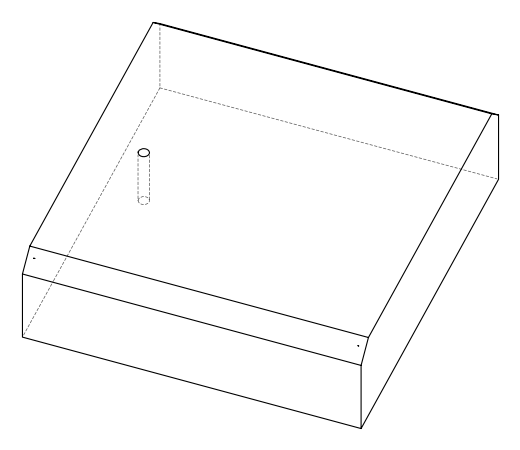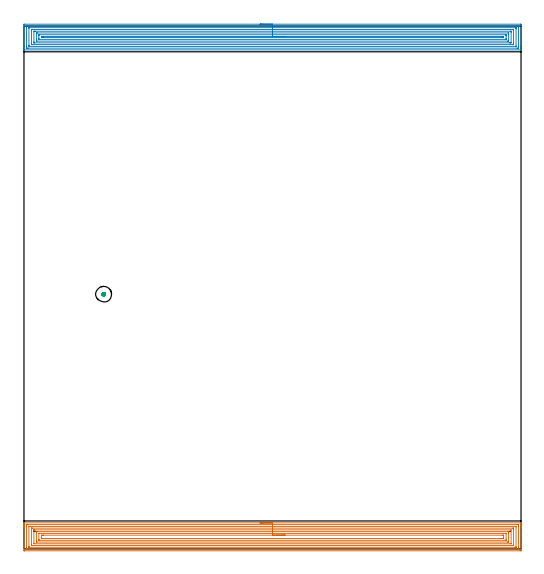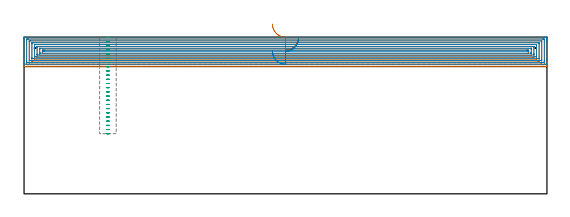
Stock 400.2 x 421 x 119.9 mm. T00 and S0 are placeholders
(PLAN: 3 operations, 1 tool changes, 53.1 min)
(1 AREA_MILL | FG_CHAMFER_SURFACE | UGT0205_001 | 26.04 min | 101298 mm3)
(2 AREA_MILL_1 | FG_CHAMFER_SURFACE_1 | UGT0205_001 | 25.88 min | 85732 mm3)
(3 MILL_BLIND_HOLE_FROM_SOLID_MATERIAL | STEP1POCKET | NXT0201_010 | Spiral | 1.21 min | 9204 mm3)
(TOOL UGT0205_001 | Chamfer Mill 20 x 3 x 45 deg. | D20 FL50 Z2)
(TOOL NXT0201_010 | ENDMILL 10mm [2P460-1000-NA 1630] | D10 FL30 Z6)
(OP 1 AREA_MILL)
G17 G21 G94 G90
T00 M6
G54
G17 G0 G90 X190.1 Y21. S1061 M3
G43 Z129.9 H0
G94 G1 X190.138 Z129.028 F250.
X190.252 Z128.163
X190.441 Z127.312
X190.703 Z126.48
X191.037 Z125.674
X191.44 Z124.9
X191.908 Z124.164
X192.44 Z123.472
X193.029 Z122.829
X193.672 Z122.239
X194.364 Z121.708
X195.1 Z121.24
X195.874 Z120.837
X196.68 Z120.503
X197.512 Z120.241
X198.363 Z120.052
X199.228 Z119.938
X200.1 Z119.9
X400.039
X400.19 Y20.997 Z119.888
X400.193 Y20.957 Z119.848
X400.2 Y20.588 Z119.488
Y20.182 Z119.081
Y19.539 Z118.435
Y18.328 Z117.225
Y17.76 Z116.654
Y5.887 Z104.785
Y-0.645 Z98.252
X400.198 Y-0.93 Z97.968
X400.192 Y-1.492 Z97.406
X400.159 Y-1.494 Z97.404
X399.593 Y-1.5 Z97.4
X0.607
X0.283 Y-1.497 Z97.402
X0.01 Y-1.492 Z97.406
X0. Y-1.214 Z97.683
Y17.154 Z116.049
Y17.76 Z116.654
Y18.328 Z117.225
Y18.65 Z117.546
Y19.218 Z118.115
Y19.539 Z118.435
Y20.182 Z119.081
Y20.589 Z119.488
X0.007 Y20.957 Z119.848
X0.01 Y20.997 Z119.888
X0.161 Y21. Z119.9
X200.1
Y19.586 Z118.486
X396.915
X397.764 Y19.582 Z118.482
X397.808 Y19.58 Z118.48
X398.19 Y19.539 Z118.439
X398.197 Y19.151 Z118.051
X398.199 Y18.65 Z117.55
X398.2 Y18.258 Z117.158
X398.199 Y0.85 Z99.75
X398.198 Y0.461 Z99.361
X398.19 Y-0.04 Z98.86
X397.848 Y-0.08 Z98.82
X397.808 Y-0.082 Z98.818
X396.961 Y-0.086 Z98.814
X396.915
X3.285
X2.436 Y-0.083 Z98.817
X2.392 Y-0.08 Z98.82
X2.01 Y-0.04 Z98.86
X2.003 Y0.349 Z99.249
X2.001 Y0.85 Z99.75
X2. Y1.242 Z100.142
X2.001 Y18.65 Z117.55
X2.002 Y19.039 Z117.939
X2.01 Y19.539 Z118.439
X2.352 Y19.58 Z118.48
X2.392 Y19.582 Z118.482
X3.239 Y19.586 Z118.486
X3.285
X200.1
Y18.171 Z117.071
X396.022
X396.16 Y18.17 Z117.07
X396.182 Y18.168 Z117.068
X396.188 Y18.166 Z117.066
X396.191 Y18.148 Z117.048
X396.197 Y18.055 Z116.955
X396.199 Y17.937 Z116.837
X396.2 Y17.76 Z116.66
X396.199 Y1.564 Z100.464
X396.193 Y1.386 Z100.286
X396.19 Y1.34 Z100.24
X396.174 Y1.335 Z100.235
X396.125 Y1.332 Z100.232
X396.022 Y1.33 Z100.23
X395.543 Y1.329 Z100.229
X395.13 Y1.328 Z100.228
X4.178 Y1.329 Z100.229
X4.04 Y1.33 Z100.23
X4.018 Y1.332 Z100.232
X4.012 Y1.334 Z100.234
X4.009 Y1.352 Z100.252
X4.003 Y1.445 Z100.345
X4.001 Y1.563 Z100.463
X4. Y1.74 Z100.64
X4.001 Y17.936 Z116.836
X4.007 Y18.113 Z117.013
X4.01 Y18.16 Z117.06
X4.026 Y18.165 Z117.065
X4.075 Y18.167 Z117.067
X4.178 Y18.17 Z117.07
X4.657 Y18.171 Z117.071
X5.07
X200.1
Y16.757 Z115.657
X393.458
X394.142 Y16.752 Z115.652
X394.179 Y16.75 Z115.65
X394.19 Y16.746 Z115.646
X394.193 Y16.724 Z115.624
X394.197 Y16.623 Z115.523
X394.199 Y16.421 Z115.321
X394.2 Y16.017 Z114.917
X394.199 Y3.094 Z101.994
X394.197 Y2.881 Z101.781
X394.192 Y2.775 Z101.675
X394.19 Y2.753 Z101.653
X394.174 Y2.75 Z101.65
X394.121 Y2.747 Z101.647
X393.345 Y2.743 Z101.643
X393.232
X6.742
X6.058 Y2.748 Z101.648
X6.021 Y2.749 Z101.649
X6.01 Y2.754 Z101.654
X6.007 Y2.776 Z101.676
X6.003 Y2.877 Z101.777
X6.001 Y3.079 Z101.979
X6. Y3.483 Z102.383
X6.001 Y16.406 Z115.306
X6.003 Y16.619 Z115.519
X6.008 Y16.725 Z115.625
X6.01 Y16.747 Z115.647
X6.026 Y16.75 Z115.65
X6.079 Y16.753 Z115.653
X6.855 Y16.757 Z115.657
X6.968
X200.1
Y15.343 Z114.243
X392.198
X392.2 Y15.341 Z114.241
X392.199 Y4.41 Z103.31
X392.195 Y4.251 Z103.151
X392.19 Y4.173 Z103.073
X392.18 Y4.164 Z103.064
X392.14 Y4.16 Z103.06
X392.068 Y4.158 Z103.058
X8.002 Y4.157 Z103.057
X8. Y4.159 Z103.059
X8.001 Y15.09 Z113.99
X8.005 Y15.249 Z114.149
X8.01 Y15.327 Z114.227
X8.02 Y15.336 Z114.236
X8.06 Y15.34 Z114.24
X8.132 Y15.342 Z114.242
X200.1 Y15.343 Z114.243
Y13.929 Z112.829
X389.774 Y13.928 Z112.828
X390.048 Y13.927 Z112.827
X390.144 Y13.924 Z112.824
X390.185 Y13.922 Z112.822
X390.19 Y13.9 Z112.8
X390.197 Y13.778 Z112.678
X390.199 Y13.31 Z112.21
X390.2 Y12.885 Z111.785
Y6.19 Z105.09
X390.198 Y5.767 Z104.667
X390.193 Y5.624 Z104.524
X390.19 Y5.579 Z104.479
X390.161 Y5.577 Z104.477
X390.085 Y5.574 Z104.474
X389.774 Y5.572 Z104.472
X389.502 Y5.571 Z104.471
X10.426 Y5.572 Z104.472
X10.152 Y5.573 Z104.473
X10.056 Y5.576 Z104.476
X10.015 Y5.578 Z104.478
X10.01 Y5.6 Z104.5
X10.003 Y5.722 Z104.622
X10.001 Y6.19 Z105.09
X10. Y6.615 Z105.515
Y13.31 Z112.21
X10.002 Y13.732 Z112.632
X10.007 Y13.875 Z112.775
X10.01 Y13.921 Z112.821
X10.039 Y13.923 Z112.823
X10.115 Y13.926 Z112.826
X10.426 Y13.928 Z112.828
X10.698 Y13.929 Z112.829
X200.1
Y12.515 Z111.415
X387.989 Y12.514 Z111.414
X388.084 Y12.513 Z111.413
X388.147 Y12.51 Z111.41
X388.189 Y12.508 Z111.408
X388.192 Y12.489 Z111.389
X388.196 Y12.42 Z111.32
X388.199 Y12.21 Z111.11
Y7.08 Z105.98
X388.198 Y7.028 Z105.928
X388.194 Y7.002 Z105.902
X388.191 Y6.994 Z105.894
X388.177 Y6.992 Z105.892
X388.082 Y6.987 Z105.887
X387.989 Y6.986 Z105.886
X12.211
X12.116 Y6.987 Z105.887
X12.053 Y6.989 Z105.889
X12.011 Y6.992 Z105.892
X12.008 Y7.011 Z105.911
X12.004 Y7.08 Z105.98
X12.001 Y7.29 Z106.19
Y12.42 Z111.32
X12.002 Y12.472 Z111.372
X12.006 Y12.498 Z111.398
X12.009 Y12.506 Z111.406
X12.023 Y12.508 Z111.408
X12.118 Y12.513 Z111.413
X12.211 Y12.514 Z111.414
X200.1 Y12.515 Z111.415
Y11.1 Z110.
X385.311
X385.744 Y11.098 Z109.998
X386.051 Y11.093 Z109.993
X386.19 Y11.075 Z109.975
X386.2 Y10.644 Z109.544
Y8.864 Z107.764
X386.19 Y8.424 Z107.324
X385.766 Y8.406 Z107.306
X385.311 Y8.402 Z107.302
X384.88 Y8.4 Z107.3
X384.419
X14.889
X14.456 Y8.402 Z107.302
X14.149 Y8.407 Z107.307
X14.01 Y8.425 Z107.325
X14. Y8.856 Z107.756
Y10.636 Z109.536
X14.01 Y11.076 Z109.976
X14.434 Y11.094 Z109.994
X14.889 Y11.098 Z109.998
X15.32 Y11.1 Z110.
X15.781
X200.1
X200.972 Z110.038
X201.836 Z110.152
X202.688 Z110.341
X203.52 Z110.603
X204.326 Z110.937
X205.1 Z111.34
X205.836 Z111.809
X206.528 Z112.34
X207.171 Z112.929
X207.76 Z113.573
X208.291 Z114.265
X208.76 Z115.
X209.163 Z115.774
X209.497 Z116.58
X209.759 Z117.412
X209.948 Z118.264
X210.062 Z119.129
X210.1 Z120.
G0 Z129.9
M5
M2
(OP 2 AREA_MILL_1)
G17 G21 G94 G90
T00 M6
G54
G17 G0 G90 X190.1 Y422.5 S1061 M3
G43 Z129.9 H0
Z109.2
G94 G1 X190.138 Z108.328 F250.
X190.252 Z107.464
X190.441 Z106.612
X190.703 Z105.78
X191.037 Z104.974
X191.44 Z104.2
X191.908 Z103.464
X192.44 Z102.772
X193.029 Z102.129
X193.672 Z101.54
X194.364 Z101.009
X195.1 Z100.54
X195.874 Z100.137
X196.68 Z99.803
X197.512 Z99.541
X198.363 Z99.352
X199.228 Z99.238
X200.1 Z99.2
X399.593
X399.922 Y422.497 Z99.202
X400.19 Y422.492 Z99.206
X400.2 Y422.219 Z99.478
Y405.639 Z116.056
Y405.034 Z116.661
Y404.465 Z117.232
Y404.144 Z117.552
Y403.575 Z118.121
Y403.254 Z118.441
Y402.612 Z119.087
Y402.207 Z119.492
Y401.843 Z119.848
X400.191 Y401.802 Z119.888
X400.039 Y401.8 Z119.9
X0.161
X0.01 Y401.802 Z119.888
X0.006 Y401.841 Z119.85
X0. Y402.207 Z119.492
Y402.613 Z119.087
Y403.254 Z118.441
Y404.465 Z117.232
Y405.034 Z116.661
Y416.153 Z105.544
Y421.935 Z99.762
X0.002 Y422.221 Z99.476
X0.01 Y422.492 Z99.206
X0.281 Y422.499 Z99.199
X200.1 Y422.5 Z99.2
Y421.086 Z100.614
X396.875
X397.769 Y421.084 Z100.616
X397.808 Y421.082 Z100.618
X398.19 Y421.046 Z100.654
X398.198 Y420.657 Z101.043
X398.199 Y420.156 Z101.544
X398.2 Y419.765 Z101.935
X398.199 Y404.144 Z117.556
X398.198 Y403.755 Z117.945
X398.19 Y403.254 Z118.446
X397.844 Y403.218 Z118.482
X397.808 Y403.216 Z118.484
X396.955 Y403.214 Z118.486
X3.325
X2.431 Y403.216 Z118.484
X2.392 Y403.218 Z118.482
X2.01 Y403.254 Z118.446
X2.002 Y403.643 Z118.057
X2.001 Y404.144 Z117.556
X2. Y404.535 Z117.165
Y420.156 Z101.544
X2.002 Y420.545 Z101.155
X2.01 Y421.046 Z100.654
X2.356 Y421.082 Z100.618
X2.392 Y421.083 Z100.617
X3.245 Y421.086 Z100.614
X200.1
Y419.671 Z102.029
X395.616
X396.022 Y419.669 Z102.031
X396.157 Y419.667 Z102.033
X396.176 Y419.665 Z102.035
X396.19 Y419.653 Z102.047
X396.195 Y419.561 Z102.139
X396.198 Y419.443 Z102.257
X396.2 Y419.266 Z102.434
Y419.089 Z102.611
X396.199 Y404.858 Z116.842
X396.193 Y404.68 Z117.02
X396.19 Y404.635 Z117.065
X396.173 Y404.633 Z117.067
X396.124 Y404.631 Z117.069
X396.022 Y404.629 Z117.071
X4.584
X4.178 Y404.631 Z117.069
X4.043 Y404.633 Z117.067
X4.024 Y404.635 Z117.065
X4.01 Y404.647 Z117.053
X4.005 Y404.739 Z116.961
X4.002 Y404.857 Z116.843
X4. Y405.034 Z116.666
Y405.211 Z116.489
X4.001 Y419.442 Z102.258
X4.007 Y419.62 Z102.08
X4.01 Y419.665 Z102.035
X4.026 Y419.667 Z102.033
X4.076 Y419.669 Z102.031
X4.178 Y419.671 Z102.029
X200.1
Y418.257 Z103.443
X393.465
X394.137 Y418.254 Z103.446
X394.176 Y418.252 Z103.448
X394.19 Y418.25 Z103.45
X394.192 Y418.231 Z103.469
X394.197 Y418.13 Z103.57
X394.199 Y417.928 Z103.772
X394.2 Y406.85 Z114.85
X394.199 Y406.386 Z115.314
X394.195 Y406.173 Z115.527
X394.19 Y406.068 Z115.632
X394.188 Y406.049 Z115.651
X394.168 Y406.047 Z115.653
X394.115 Y406.045 Z115.655
X393.345 Y406.043 Z115.657
X393.225
X6.735
X6.063 Y406.046 Z115.654
X6.024 Y406.048 Z115.652
X6.01 Y406.05 Z115.65
X6.008 Y406.069 Z115.631
X6.003 Y406.17 Z115.53
X6.001 Y406.372 Z115.328
X6. Y417.45 Z104.25
X6.001 Y417.914 Z103.786
X6.005 Y418.127 Z103.573
X6.01 Y418.232 Z103.468
X6.012 Y418.251 Z103.449
X6.032 Y418.253 Z103.447
X6.085 Y418.255 Z103.445
X6.855 Y418.257 Z103.443
X6.975
X200.1
Y416.843 Z104.857
X391.806
X391.97 Y416.842 Z104.858
X392.101 Y416.839 Z104.861
X392.181 Y416.836 Z104.864
X392.19 Y416.81 Z104.89
X392.194 Y416.598 Z105.102
X392.2 Y415.96 Z105.74
Y407.954 Z113.746
X392.198 Y407.702 Z113.998
X392.194 Y407.543 Z114.157
X392.19 Y407.47 Z114.23
X392.051 Y407.464 Z114.236
X391.804 Y407.459 Z114.241
X391.559 Y407.457 Z114.243
X390.913
X8.394
X8.23 Y407.458 Z114.242
X8.099 Y407.461 Z114.239
X8.019 Y407.464 Z114.236
X8.01 Y407.49 Z114.21
X8.006 Y407.702 Z113.998
X8. Y408.34 Z113.36
Y416.346 Z105.354
X8.002 Y416.598 Z105.102
X8.006 Y416.757 Z104.943
X8.01 Y416.83 Z104.87
X8.149 Y416.836 Z104.864
X8.396 Y416.841 Z104.859
X8.641 Y416.843 Z104.857
X9.287
X200.1
Y415.429 Z106.271
X389.774 Y415.428 Z106.272
X390.056 Y415.427 Z106.273
X390.146 Y415.424 Z106.276
X390.184 Y415.422 Z106.278
X390.19 Y415.403 Z106.297
X390.197 Y415.287 Z106.413
X390.199 Y414.819 Z106.881
X390.2 Y414.394 Z107.306
X390.199 Y409.481 Z112.219
X390.197 Y409.06 Z112.64
X390.19 Y408.916 Z112.784
X390.186 Y408.877 Z112.823
X390.156 Y408.876 Z112.824
X390.08 Y408.874 Z112.826
X389.774 Y408.872 Z112.828
X389.494 Y408.871 Z112.829
X10.426 Y408.872 Z112.828
X10.144 Y408.873 Z112.827
X10.054 Y408.876 Z112.824
X10.016 Y408.878 Z112.822
X10.01 Y408.897 Z112.803
X10.003 Y409.013 Z112.687
X10.001 Y409.481 Z112.219
X10. Y409.906 Z111.794
X10.001 Y414.819 Z106.881
X10.003 Y415.24 Z106.46
X10.01 Y415.384 Z106.316
X10.014 Y415.422 Z106.278
X10.044 Y415.424 Z106.276
X10.12 Y415.426 Z106.274
X10.426 Y415.428 Z106.272
X10.706 Y415.429 Z106.271
X200.1
Y414.015 Z107.685
X387.904 Y414.014 Z107.686
X387.989 Y414.012 Z107.688
X388.074 Y414.008 Z107.692
X388.19 Y413.993 Z107.707
X388.193 Y413.929 Z107.771
X388.199 Y413.72 Z107.98
X388.2 Y413.04 Z108.66
Y411.05 Z110.65
X388.197 Y410.371 Z111.329
X388.194 Y410.319 Z111.381
X388.191 Y410.298 Z111.402
X388.159 Y410.292 Z111.408
X388.073 Y410.287 Z111.413
X387.989 Y410.286 Z111.414
X12.296
X12.211 Y410.288 Z111.412
X12.126 Y410.292 Z111.408
X12.01 Y410.307 Z111.393
X12.007 Y410.371 Z111.329
X12.001 Y410.58 Z111.12
X12. Y411.26 Z110.44
Y413.25 Z108.45
X12.003 Y413.929 Z107.771
X12.006 Y413.981 Z107.719
X12.009 Y414.002 Z107.698
X12.041 Y414.008 Z107.692
X12.127 Y414.013 Z107.687
X12.211 Y414.014 Z107.686
X200.1 Y414.015 Z107.685
Y412.6 Z109.1
X385.311
X385.755 Y412.597 Z109.103
X386.052 Y412.593 Z109.107
X386.19 Y412.585 Z109.115
X386.2 Y412.154 Z109.546
X386.19 Y411.714 Z109.986
X385.757 Y411.706 Z109.994
X385.311 Y411.702 Z109.998
X384.87 Y411.7 Z110.
X384.419
X15.341
X14.889
X14.445 Y411.703 Z109.997
X14.148 Y411.707 Z109.993
X14.01 Y411.715 Z109.985
X14. Y412.146 Z109.554
X14.01 Y412.586 Z109.114
X14.443 Y412.594 Z109.106
X14.889 Y412.598 Z109.102
X15.33 Y412.6 Z109.1
X15.781
X200.1
X200.972 Z109.138
X201.836 Z109.251
X202.688 Z109.44
X203.52 Z109.703
X204.326 Z110.036
X205.1 Z110.439
X205.836 Z110.908
X206.528 Z111.439
X207.171 Z112.028
X207.76 Z112.672
X208.292 Z113.364
X208.76 Z114.1
X209.163 Z114.873
X209.497 Z115.679
X209.759 Z116.511
X209.948 Z117.363
X210.062 Z118.228
X210.1 Z119.1
G0 Z129.9
M5
M2
(OP 3 MILL_BLIND_HOLE_FROM_SOLID_MATERIAL)
G17 G21 G94 G90
T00 M6
G54
G17 G0 G90 X64.2 Y205.1 S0 M3
G43 Z129.9 H1
Z119.696
G94 G3 X64.83 Y205.77 R0.631 F250.
X64.118 Y206.397 R0.67
X62.903 Y205.018 R1.3
X64.118 Y206.397 R-1.3
X63.51 Y205.708 R0.65
X64.2 Y205.1 R0.65
G0 Z116.492
G3 X64.83 Y205.77 R0.631
X64.118 Y206.397 R0.67
X62.903 Y205.018 R1.3
X64.118 Y206.397 R-1.3
X63.51 Y205.708 R0.65
X64.2 Y205.1 R0.65
G0 Z113.288
G3 X64.83 Y205.77 R0.631
X64.118 Y206.397 R0.67
X62.903 Y205.018 R1.3
X64.118 Y206.397 R-1.3
X63.51 Y205.708 R0.65
X64.2 Y205.1 R0.65
G0 Z110.083
G3 X64.83 Y205.77 R0.631
X64.118 Y206.397 R0.67
X62.903 Y205.018 R1.3
X64.118 Y206.397 R-1.3
X63.51 Y205.708 R0.65
X64.2 Y205.1 R0.65
G0 Z106.879
G3 X64.83 Y205.77 R0.631
X64.118 Y206.397 R0.67
X62.903 Y205.018 R1.3
X64.118 Y206.397 R-1.3
X63.51 Y205.708 R0.65
X64.2 Y205.1 R0.65
G0 Z103.675
G3 X64.83 Y205.77 R0.631
X64.118 Y206.397 R0.67
X62.903 Y205.018 R1.3
X64.118 Y206.397 R-1.3
X63.51 Y205.708 R0.65
X64.2 Y205.1 R0.65
G0 Z100.471
G3 X64.83 Y205.77 R0.631
X64.118 Y206.397 R0.67
X62.903 Y205.018 R1.3
X64.118 Y206.397 R-1.3
X63.51 Y205.708 R0.65
X64.2 Y205.1 R0.65
G0 Z97.267
G3 X64.83 Y205.77 R0.631
X64.118 Y206.397 R0.67
X62.903 Y205.018 R1.3
X64.118 Y206.397 R-1.3
X63.51 Y205.708 R0.65
X64.2 Y205.1 R0.65
G0 Z94.063
G3 X64.83 Y205.77 R0.631
X64.118 Y206.397 R0.67
X62.903 Y205.018 R1.3
X64.118 Y206.397 R-1.3
X63.51 Y205.708 R0.65
X64.2 Y205.1 R0.65
G0 Z90.858
G3 X64.83 Y205.77 R0.631
X64.118 Y206.397 R0.67
X62.903 Y205.018 R1.3
X64.118 Y206.397 R-1.3
X63.51 Y205.708 R0.65
X64.2 Y205.1 R0.65
G0 Z87.654
G3 X64.83 Y205.77 R0.631
X64.118 Y206.397 R0.67
X62.903 Y205.018 R1.3
X64.118 Y206.397 R-1.3
X63.51 Y205.708 R0.65
X64.2 Y205.1 R0.65
G0 Z84.45
G3 X64.83 Y205.77 R0.631
X64.118 Y206.397 R0.67
X62.903 Y205.018 R1.3
X64.118 Y206.397 R-1.3
X63.51 Y205.708 R0.65
X64.2 Y205.1 R0.65
G0 Z81.246
G3 X64.83 Y205.77 R0.631
X64.118 Y206.397 R0.67
X62.903 Y205.018 R1.3
X64.118 Y206.397 R-1.3
X63.51 Y205.708 R0.65
X64.2 Y205.1 R0.65
G0 Z78.042
G3 X64.83 Y205.77 R0.631
X64.118 Y206.397 R0.67
X62.903 Y205.018 R1.3
X64.118 Y206.397 R-1.3
X63.51 Y205.708 R0.65
X64.2 Y205.1 R0.65
G0 Z74.838
G3 X64.83 Y205.77 R0.631
X64.118 Y206.397 R0.67
X62.903 Y205.018 R1.3
X64.118 Y206.397 R-1.3
X63.51 Y205.708 R0.65
X64.2 Y205.1 R0.65
G0 Z71.633
G3 X64.83 Y205.77 R0.631
X64.118 Y206.397 R0.67
X62.903 Y205.018 R1.3
X64.118 Y206.397 R-1.3
X63.51 Y205.708 R0.65
X64.2 Y205.1 R0.65
G0 Z68.429
G3 X64.83 Y205.77 R0.631
X64.118 Y206.397 R0.67
X62.903 Y205.018 R1.3
X64.118 Y206.397 R-1.3
X63.51 Y205.708 R0.65
X64.2 Y205.1 R0.65
G0 Z65.225
G3 X64.83 Y205.77 R0.631
X64.118 Y206.397 R0.67
X62.903 Y205.018 R1.3
X64.118 Y206.397 R-1.3
X63.51 Y205.708 R0.65
X64.2 Y205.1 R0.65
G0 Z62.021
G3 X64.83 Y205.77 R0.631
X64.118 Y206.397 R0.67
X62.903 Y205.018 R1.3
X64.118 Y206.397 R-1.3
X63.51 Y205.708 R0.65
X64.2 Y205.1 R0.65
G0 Z58.817
G3 X64.83 Y205.77 R0.631
X64.118 Y206.397 R0.67
X62.903 Y205.018 R1.3
X64.118 Y206.397 R-1.3
X63.51 Y205.708 R0.65
X64.2 Y205.1 R0.65
G0 Z55.613
G3 X64.83 Y205.77 R0.631
X64.118 Y206.397 R0.67
X62.903 Y205.018 R1.3
X64.118 Y206.397 R-1.3
X63.51 Y205.708 R0.65
X64.2 Y205.1 R0.65
G0 Z52.408
G3 X64.83 Y205.77 R0.631
X64.118 Y206.397 R0.67
X62.903 Y205.018 R1.3
X64.118 Y206.397 R-1.3
X63.51 Y205.708 R0.65
X64.2 Y205.1 R0.65
G0 Z49.204
G3 X64.83 Y205.77 R0.631
X64.118 Y206.397 R0.67
X62.903 Y205.018 R1.3
X64.118 Y206.397 R-1.3
X63.51 Y205.708 R0.65
X64.2 Y205.1 R0.65
G0 Z129.9
Z46.
G3 X64.83 Y205.77 R0.631
X64.118 Y206.397 R0.67
X62.903 Y205.018 R1.3
X64.118 Y206.397 R-1.3
X63.51 Y205.708 R0.65
X64.2 Y205.1 R0.65
G0 Z129.9
M5
M2
